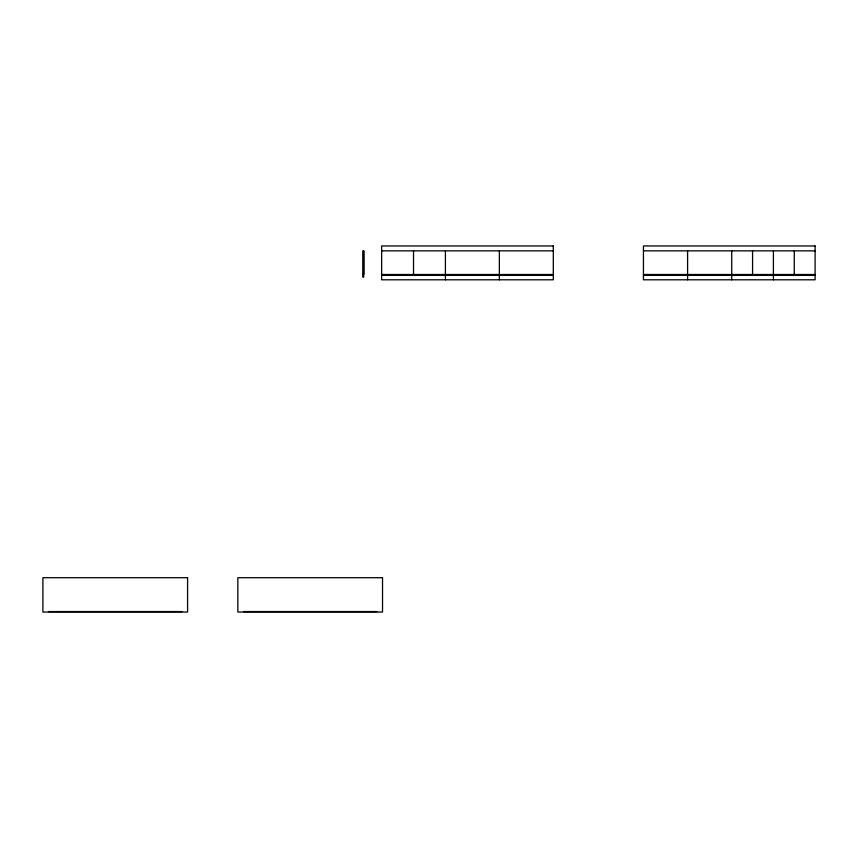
<?xml version="1.0" encoding="UTF-8"?>
<svg xmlns="http://www.w3.org/2000/svg" width="858" height="858" viewBox="0 0 858 858"><rect width="100%" height="100%" fill="white"/><g stroke="black" fill="none" stroke-linecap="round" stroke-linejoin="round"><path stroke-width="1.29" d="M381.649 250.858L553.303 250.858M643.446 250.858L815.1 250.858M362.773 274.496L363.813 274.496L363.813 250.858L362.773 250.858L362.773 277.145L363.653 277.145L363.653 250.858M381.649 274.496L553.303 274.496M643.446 274.496L815.1 274.496M381.649 275.375L553.303 275.375M643.446 275.375L815.1 275.375M48.541 611.561L181.939 611.561M243.49 611.561L376.887 611.561M794.261 250.858L794.261 274.496M773.412 250.858L773.412 279.794M752.573 250.858L752.573 274.496M731.724 250.858L731.724 279.794M687.59 250.858L687.59 279.794M499.356 250.858L499.356 279.794M445.409 250.858L445.409 279.794M413.524 250.858L413.524 274.496M553.303 245.956L381.649 245.956L381.649 279.794L553.303 279.794L553.303 245.956M815.1 245.956L643.446 245.956L643.446 279.794L815.1 279.794L815.1 245.956M187.58 577.713L42.9 577.713L42.9 612.044L187.58 612.044L187.58 577.713M382.529 577.713L237.848 577.713L237.848 612.044L382.529 612.044L382.529 577.713"/></g></svg>
